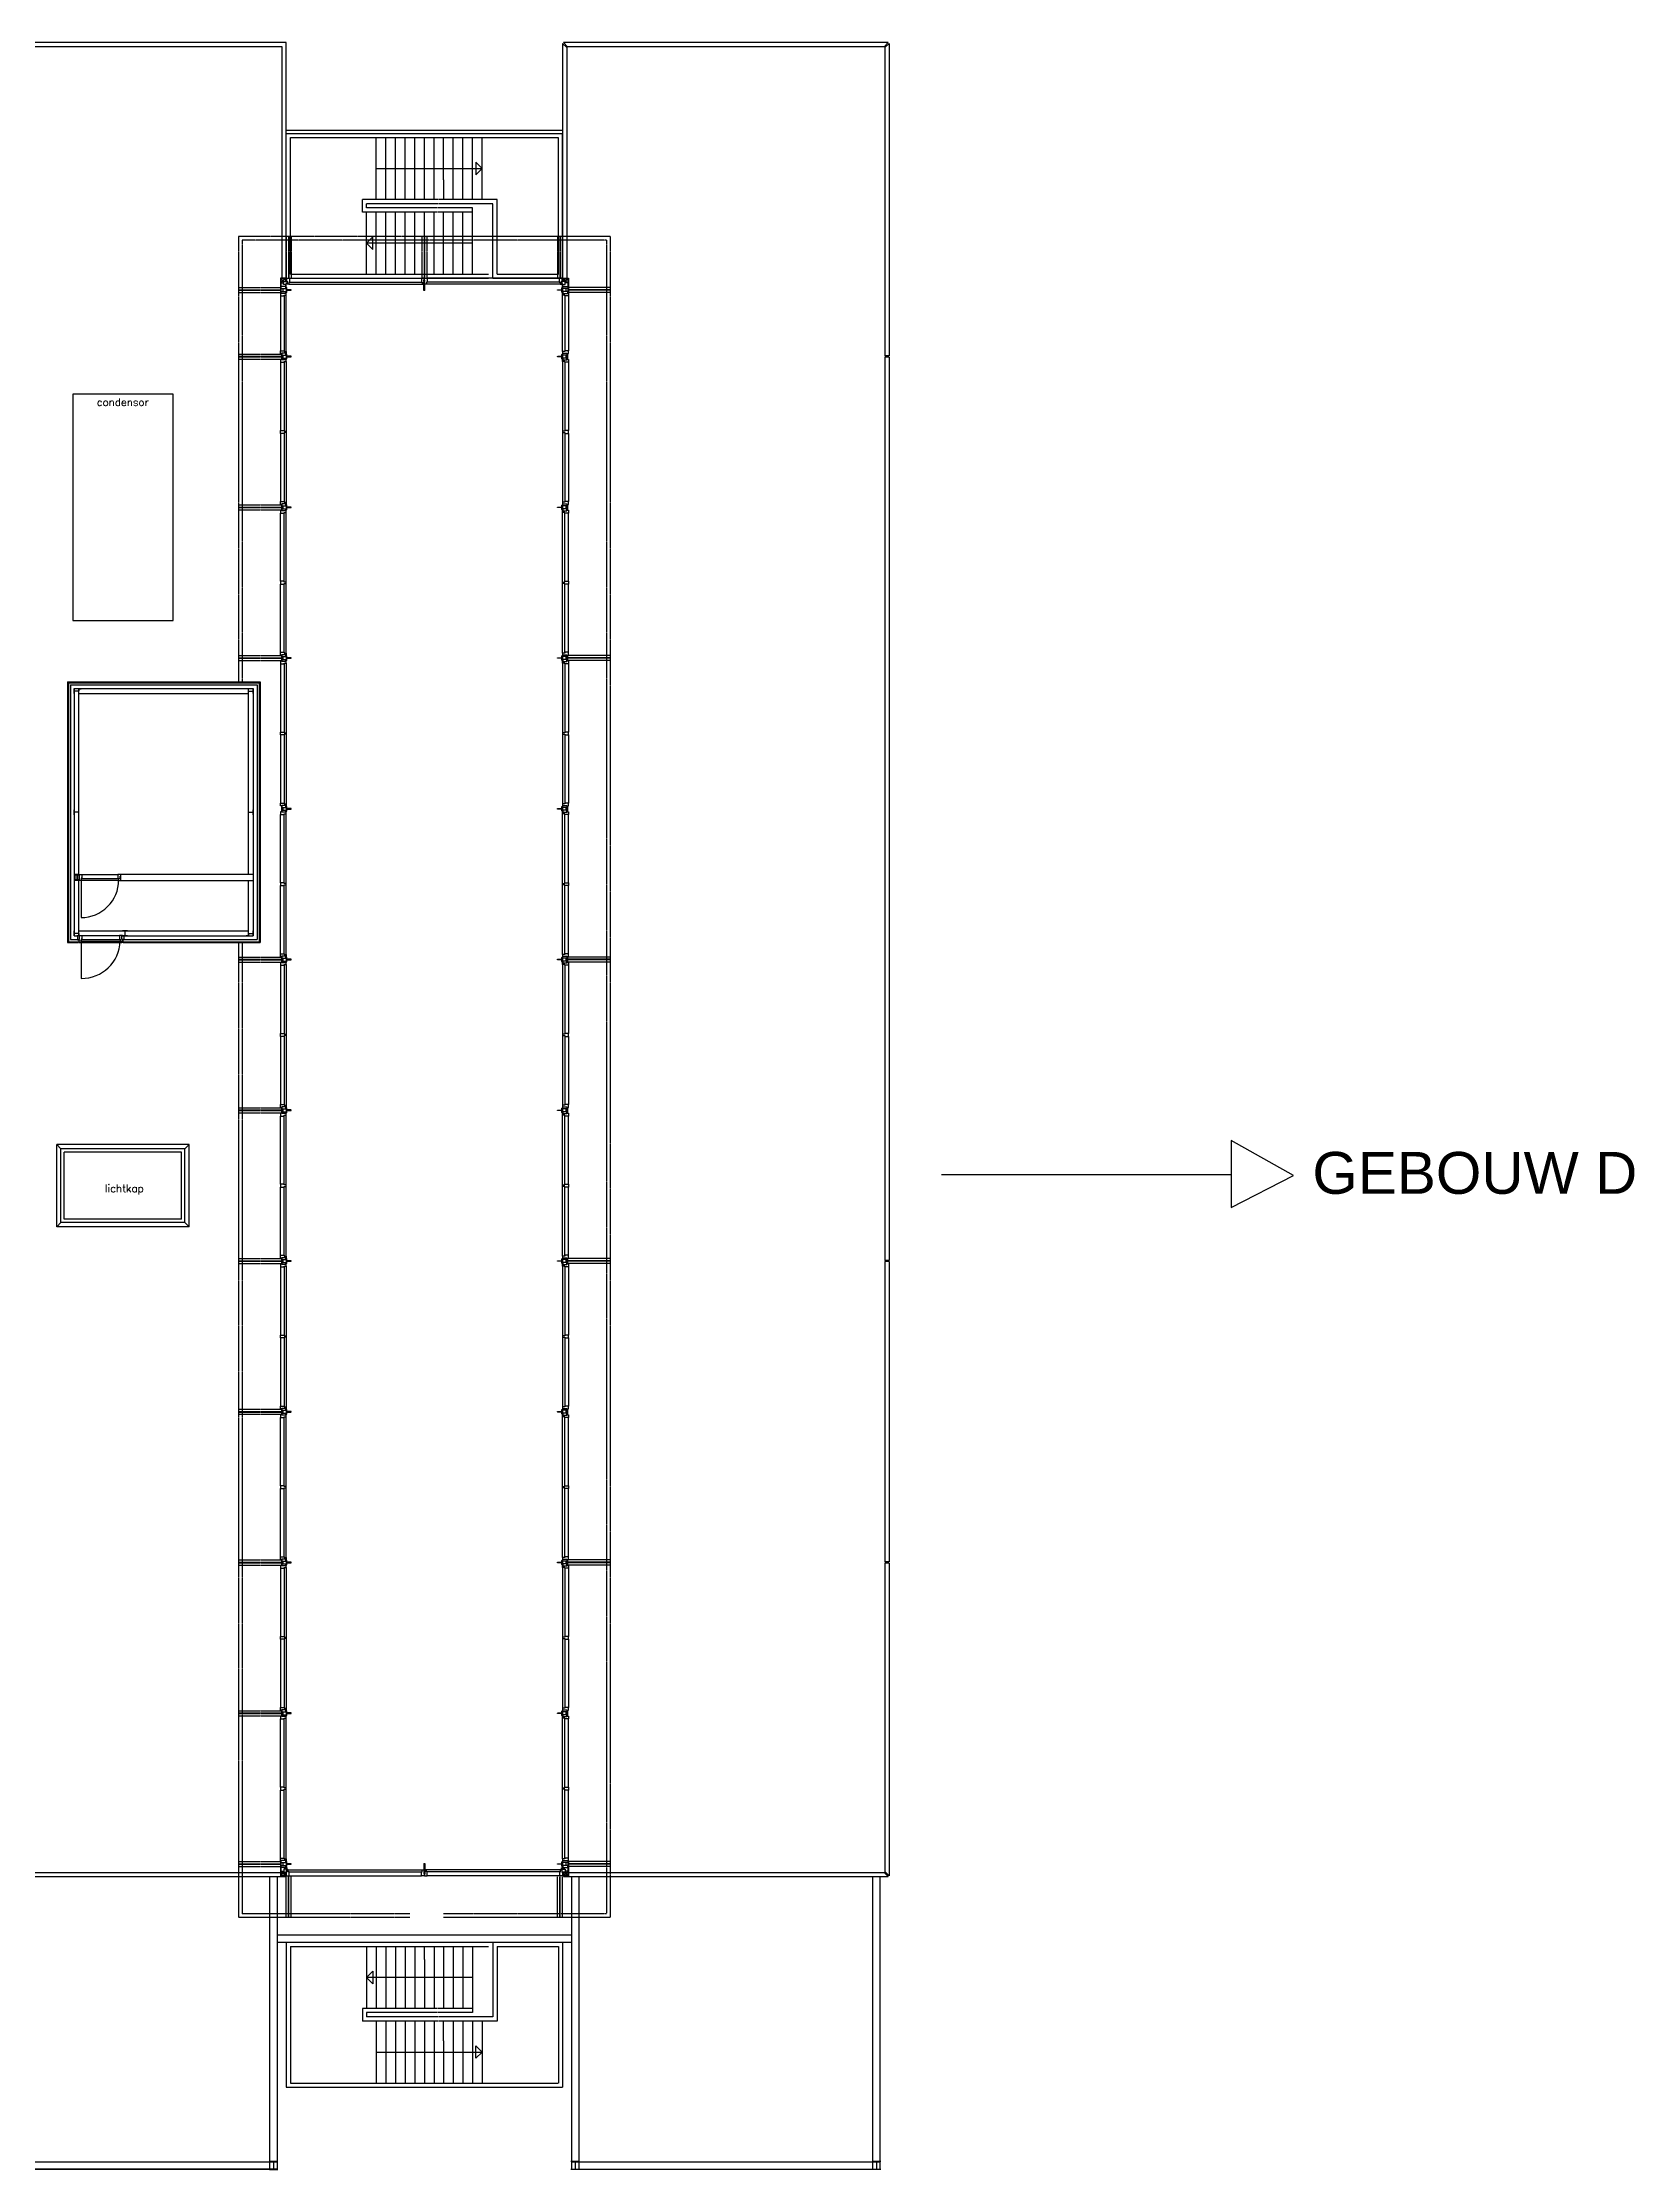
# Model space of a CAD drawing. Header units: millimetres. Extents: x 825 to 92803, y -30309 to 20691.
# Drawn here: x 54779 to 92803, y -30104 to 20691 of the extents above; entities that cross this region are included whole.
import ezdxf
from ezdxf.enums import TextEntityAlignment as Align

# ---------------------------------------------------------------- set-up
doc = ezdxf.new("R2010")
doc.units = ezdxf.units.MM
doc.linetypes.add('HIDDEN2', pattern=[4.7625, 3.175, -1.5875])
doc.layers.get('0').update_dxf_attribs({"linetype": 'CONTINUOUS'})
for name, color, linetype in [('AA$1A---_ARCEER', 1, 'CONTINUOUS'), ('AL21----_BUITENWAND', 3, 'CONTINUOUS'), ('AL24----_TRAPPEN', 1, 'CONTINUOUS'), ('AL28----_KONSTRUKTIES', 3, 'CONTINUOUS'), ('AL31----_BUITENKOZIJN', 1, 'CONTINUOUS'), ('AL4600-RUIMTENUMMER', 2, 'CONTINUOUS'), ('AT$1A---_TEKST', 2, 'CONTINUOUS')]:
    doc.layers.add(name, color=color, linetype=linetype)
doc.styles.add('Arial', font='arial.ttf')
doc.styles.add('B-01', font='ROMANS')

# ---------------------------------------------------------------- blocks, each defined once
blk = doc.blocks.new('14A')
at = {"linetype": 'HIDDEN2'}
for p, q in [((-60, 839), (-60, -195)), ((-60, 839), (60, 839)), ((-7, 839), (-7, -185)), ((6, 839), (6, -185)), ((60, 839), (60, -195))]:
    blk.add_line(p, q, dxfattribs=at)
for p, q in [((-60, -185), (-60, -195)), ((-60, -185), (60, -185)), ((-60, -195), (60, -195)), ((-35, -220), (35, -220)), ((60, -185), (60, -195))]:
    blk.add_line(p, q)
for points in [[(-80, -290), (-80, -195), (-70, -195), (-70, -161), (-137, -161), (-137, -249), (-120, -249), (-120, -300), (-70, -300), (-70, -290)], [(-35, -290), (-80, -290), (-80, -195), (-35, -195)], [(-60, -300), (-30, -300), (-30, -290), (-60, -290)], [(30, -300), (60, -300), (60, -290), (30, -290)], [(35, -290), (80, -290), (80, -195), (35, -195)], [(80, -290), (80, -195), (70, -195), (70, -161), (137, -161), (137, -249), (120, -249), (120, -300), (70, -300), (70, -290)]]:
    blk.add_lwpolyline(points, close=True)
blk.add_lwpolyline([(-17, -313), (-50, -313, -0.414214), (-60, -303), (-60, -300), (60, -300), (60, -303, -0.414214), (50, -313), (16, -313, 0.414214), (6, -323), (6, -414, -0.414214), (0, -420), (-1, -420, -0.414214), (-7, -414), (-7, -323, 0.414214)], format="xyb", close=True)
blk = doc.blocks.new('AH28HA20')
at = {"color": 0, "linetype": 'ByBlock'}
for points in [[(-100, 95), (100, 95)], [(0, -95), (0, 95)], [(-100, -95), (100, -95)]]:
    blk.add_lwpolyline(points, dxfattribs=at)
blk = doc.blocks.new('2-STIJL')
for p, q in [((-69, 279), (-69, 191)), ((-2, 279), (-69, 279)), ((-69, 191), (-52, 191)), ((-52, 191), (-52, 140)), ((-52, 140), (-10, 140)), ((-12, 207), (-12, 233)), ((-12, 233), (12, 233)), ((-12, 207), (12, 207)), ((-10, -10), (-10, 195)), ((10, 195), (-10, 195)), ((10, 190), (-10, 190)), ((-2, 233), (-2, 279)), ((-2, 195), (-2, 207)), ((2, 233), (2, 279)), ((2, 279), (69, 279)), ((2, 195), (2, 207)), ((10, -10), (10, 195)), ((52, 140), (10, 140)), ((12, 207), (12, 233)), ((52, 191), (52, 140)), ((69, 191), (52, 191)), ((69, 279), (69, 191)), ((10, -10), (-10, -10))]:
    blk.add_line(p, q)
blk = doc.blocks.new('AH28HA12')
at = {"color": 0, "linetype": 'ByBlock'}
for points in [[(-60, 57), (60, 57)], [(0, -57), (0, 57)], [(-60, -57), (60, -57)]]:
    blk.add_lwpolyline(points, dxfattribs=at)
blk = doc.blocks.new('AH28HGHC')
at = {"color": 0, "linetype": 'ByBlock'}
blk.add_lwpolyline([(36, -14), (-14, -14), (-14, 36)], dxfattribs=at)

msp = doc.modelspace()

# ---------------------------------------------------------------- linework, layer by layer
at = {"layer": 'AA$1A---_ARCEER'}
for points in [[(60600, 14841), (60600, 14811), (60590, 14811), (60590, 14841)], [(60600, 14751), (60600, 14721), (60590, 14721), (60590, 14751)], [(60610, 14986), (60610, 14990), (60620, 14990), (60620, 14986)], [(60625, 14932), (60620, 14932), (60620, 14942), (60625, 14942)], [(67175, 14932), (67180, 14932), (67180, 14942), (67175, 14942)], [(67190, 14986), (67190, 14990), (67180, 14990), (67180, 14986)], [(67200, 14841), (67200, 14811), (67210, 14811), (67210, 14841)], [(67200, 14751), (67200, 14721), (67210, 14721), (67210, 14751)], [(67200, 13251), (67200, 13221), (67210, 13221), (67210, 13251)], [(67200, 13161), (67200, 13131), (67210, 13131), (67210, 13161)], [(67200, 9651), (67200, 9621), (67210, 9621), (67210, 9651)], [(67200, 9561), (67200, 9531), (67210, 9531), (67210, 9561)], [(60600, 2451), (60600, 2421), (60590, 2421), (60590, 2451)], [(60600, 2361), (60600, 2331), (60590, 2331), (60590, 2361)], [(67200, 2451), (67200, 2421), (67210, 2421), (67210, 2451)], [(67200, 2361), (67200, 2331), (67210, 2331), (67210, 2361)], [(67200, -4749), (67200, -4779), (67210, -4779), (67210, -4749)], [(67200, -4839), (67200, -4869), (67210, -4869), (67210, -4839)], [(67200, -11949), (67200, -11979), (67210, -11979), (67210, -11949)], [(67200, -12039), (67200, -12069), (67210, -12069), (67210, -12039)], [(67200, -19149), (67200, -19179), (67210, -19179), (67210, -19149)], [(67200, -19239), (67200, -19269), (67210, -19269), (67210, -19239)], [(60600, -22749), (60600, -22779), (60590, -22779), (60590, -22749)], [(60600, -22839), (60600, -22869), (60590, -22869), (60590, -22839)], [(67200, -22749), (67200, -22779), (67210, -22779), (67210, -22749)], [(67200, -22839), (67200, -22869), (67210, -22869), (67210, -22839)], [(60610, -23004), (60610, -23008), (60600, -23008), (60600, -23004)], [(60607, -22949), (60620, -22949), (60620, -22945), (60607, -22945)], [(67193, -22949), (67180, -22949), (67180, -22945), (67193, -22945)], [(67190, -23004), (67190, -23008), (67200, -23008), (67200, -23004)]]:
    msp.add_lwpolyline(points, close=True, dxfattribs=at)
at = {"layer": 'AL21----_BUITENWAND', "linetype": 'Continuous'}
for p, q in [((60600, 20691), (52800, 20691)), ((60500, 20591), (52900, 20591)), ((60500, 15060), (60500, 20591)), ((60600, 15060), (60600, 20691)), ((67200, 20670), (67200, 15060)), ((74979, 20691), (67221, 20691)), ((67300, 20570), (67300, 15060)), ((74879, 20591), (67321, 20591)), ((74900, 20570), (74900, 13206)), ((75000, 20670), (75000, 13206)), ((74900, 13176), (74900, -8394)), ((75000, 13176), (75000, -8394)), ((74900, -8424), (74900, -15594)), ((75000, -8424), (75000, -15594)), ((74900, -15624), (74900, -22988)), ((75000, -15624), (75000, -23088))]:
    msp.add_line(p, q, dxfattribs=at)
at = {"layer": 'AL21----_BUITENWAND'}
for p, q in [((67300, 20570), (67200, 20670)), ((67321, 20591), (67221, 20691)), ((74979, 20691), (74879, 20591)), ((75000, 20670), (74900, 20570)), ((75000, 13206), (74900, 13206)), ((75000, 13176), (74900, 13176)), ((55376, 5421), (59974, 5421)), ((55376, 5421), (55376, -804)), ((55396, 5401), (59954, 5401)), ((55396, 5401), (55396, -784)), ((55446, 5351), (59904, 5351)), ((55446, 5351), (55446, -734)), ((55536, 5261), (59814, 5261)), ((55536, 5261), (55536, -644)), ((55650, 5141), (59700, 5141)), ((55650, 826), (55650, 5141)), ((59700, 826), (59700, 5141)), ((59814, 5261), (59814, -644)), ((59904, 5351), (59904, -734)), ((59954, 5401), (59954, -784)), ((59974, 5421), (59974, -804)), ((55650, -524), (55650, 676)), ((56647, 676), (56647, 826)), ((56647, 826), (59814, 826)), ((56647, 676), (59814, 676)), ((59700, -524), (59700, 676)), ((55376, -804), (55633, -804)), ((55396, -784), (55633, -784)), ((55446, -734), (55618, -734)), ((55536, -644), (55618, -644)), ((55633, -784), (55633, -804)), ((55650, -524), (59700, -524)), ((56707, -784), (59954, -784)), ((56707, -784), (56707, -804)), ((56707, -804), (59974, -804)), ((56722, -644), (59814, -644)), ((56722, -734), (59904, -734)), ((75000, -8394), (74900, -8394)), ((75000, -8424), (74900, -8424)), ((75000, -15594), (74900, -15594)), ((75000, -15624), (74900, -15624)), ((52800, -23109), (60590, -23109)), ((52900, -23009), (60590, -23009)), ((60580, -23109), (60580, -23009)), ((60590, -23109), (60590, -23009)), ((67210, -23009), (74879, -23009)), ((67210, -23009), (67220, -23109)), ((67220, -23109), (74979, -23109)), ((74979, -23109), (74879, -23009)), ((75000, -23088), (74900, -22988))]:
    msp.add_line(p, q, dxfattribs=at)
for points in [[(60613, 14798), (60613, 14831, 0.414214), (60603, 14841), (60600, 14841), (60600, 14721), (60603, 14721, 0.414214), (60613, 14731), (60613, 14765, -0.414214), (60623, 14775), (60714, 14775, 0.414214), (60720, 14781), (60720, 14782, 0.414214), (60714, 14788), (60623, 14788, -0.414214)], [(67187, 14798), (67187, 14831, -0.414214), (67197, 14841), (67200, 14841), (67200, 14721), (67197, 14721, -0.414214), (67187, 14731), (67187, 14765, 0.414214), (67177, 14775), (67086, 14775, -0.414214), (67080, 14781), (67080, 14782, -0.414214), (67086, 14788), (67177, 14788, 0.414214)], [(67187, 13207), (67187, 13241, -0.414214), (67197, 13251), (67200, 13251), (67200, 13131), (67197, 13131, -0.414214), (67187, 13141), (67187, 13174, 0.414214), (67177, 13184), (67086, 13184, -0.414214), (67080, 13190), (67080, 13191, -0.414214), (67086, 13197), (67177, 13197, 0.414214)], [(67187, 9607), (67187, 9641, -0.414214), (67197, 9651), (67200, 9651), (67200, 9531), (67197, 9531, -0.414214), (67187, 9541), (67187, 9574, 0.414214), (67177, 9584), (67086, 9584, -0.414214), (67080, 9590), (67080, 9591, -0.414214), (67086, 9597), (67177, 9597, 0.414214)], [(60613, 2407), (60613, 2441, 0.414214), (60603, 2451), (60600, 2451), (60600, 2331), (60603, 2331, 0.414214), (60613, 2341), (60613, 2374, -0.414214), (60623, 2384), (60714, 2384, 0.414214), (60720, 2390), (60720, 2391, 0.414214), (60714, 2397), (60623, 2397, -0.414214)], [(67187, 2407), (67187, 2441, -0.414214), (67197, 2451), (67200, 2451), (67200, 2331), (67197, 2331, -0.414214), (67187, 2341), (67187, 2374, 0.414214), (67177, 2384), (67086, 2384, -0.414214), (67080, 2390), (67080, 2391, -0.414214), (67086, 2397), (67177, 2397, 0.414214)], [(67187, -4793), (67187, -4759, -0.414214), (67197, -4749), (67200, -4749), (67200, -4869), (67197, -4869, -0.414214), (67187, -4859), (67187, -4826, 0.414214), (67177, -4816), (67086, -4816, -0.414214), (67080, -4810), (67080, -4809, -0.414214), (67086, -4803), (67177, -4803, 0.414214)], [(67187, -11993), (67187, -11959, -0.414214), (67197, -11949), (67200, -11949), (67200, -12069), (67197, -12069, -0.414214), (67187, -12059), (67187, -12026, 0.414214), (67177, -12016), (67086, -12016, -0.414214), (67080, -12010), (67080, -12009, -0.414214), (67086, -12003), (67177, -12003, 0.414214)], [(67187, -19193), (67187, -19159, -0.414214), (67197, -19149), (67200, -19149), (67200, -19269), (67197, -19269, -0.414214), (67187, -19259), (67187, -19226, 0.414214), (67177, -19216), (67086, -19216, -0.414214), (67080, -19210), (67080, -19209, -0.414214), (67086, -19203), (67177, -19203, 0.414214)], [(60613, -22793), (60613, -22759, 0.414214), (60603, -22749), (60600, -22749), (60600, -22869), (60603, -22869, 0.414214), (60613, -22859), (60613, -22826, -0.414214), (60623, -22816), (60714, -22816, 0.414214), (60720, -22810), (60720, -22809, 0.414214), (60714, -22803), (60623, -22803, -0.414214)], [(67187, -22793), (67187, -22759, -0.414214), (67197, -22749), (67200, -22749), (67200, -22869), (67197, -22869, -0.414214), (67187, -22859), (67187, -22826, 0.414214), (67177, -22816), (67086, -22816, -0.414214), (67080, -22810), (67080, -22809, -0.414214), (67086, -22803), (67177, -22803, 0.414214)]]:
    msp.add_lwpolyline(points, format="xyb", close=True, dxfattribs=at)
for points in [[(55618, -739), (55643, -739), (55643, -804), (55663, -804)], [(56722, -739), (56697, -739), (56697, -804), (56677, -804)]]:
    msp.add_lwpolyline(points, dxfattribs=at)
at = {"layer": 'AL24----_TRAPPEN'}
for p, q in [((60600, 18601), (67197, 18601)), ((60600, 15060), (60600, 18521)), ((60600, 18521), (67197, 18521)), ((60700, 15160), (60700, 18421)), ((60700, 18421), (67097, 18421)), ((62750, 16941), (62750, 18421)), ((62980, 16941), (62980, 18421)), ((63210, 16941), (63210, 18421)), ((63440, 16941), (63440, 18421)), ((63670, 16941), (63670, 18421)), ((63900, 16941), (63900, 18421)), ((64130, 16941), (64130, 18421)), ((64360, 17415), (64360, 18421)), ((64590, 18048), (64590, 18421)), ((64820, 16941), (64820, 18421)), ((65050, 16941), (65050, 18421)), ((65280, 16941), (65280, 18421)), ((67100, 15160), (67100, 18421)), ((67200, 15060), (67200, 18521)), ((64590, 16941), (64590, 18048)), ((65280, 17681), (65130, 17831)), ((65130, 17831), (65130, 17531)), ((62750, 17681), (65280, 17681)), ((64360, 17415), (64360, 16941)), ((65280, 17681), (65130, 17531)), ((64236, 16941), (62420, 16941)), ((62420, 16641), (62420, 16941)), ((64236, 16841), (62520, 16841)), ((62520, 16741), (62520, 16841)), ((65635, 16941), (64250, 16941)), ((65535, 16841), (64250, 16841)), ((65535, 15060), (65535, 16841)), ((65635, 15160), (65635, 16941)), ((64196, 16641), (62420, 16641)), ((64196, 16741), (62520, 16741)), ((62520, 15160), (62520, 16641)), ((62750, 16741), (62750, 16741)), ((62750, 15160), (62750, 16641)), ((62980, 16741), (62980, 16741)), ((62980, 15160), (62980, 16641)), ((63210, 16741), (63210, 16741)), ((63210, 15160), (63210, 16641)), ((63440, 16741), (63440, 16741)), ((63440, 15160), (63440, 16641)), ((63670, 16741), (63670, 16741)), ((63670, 15160), (63670, 16641)), ((63900, 16741), (63900, 16741)), ((63900, 15160), (63900, 16641)), ((64130, 16494), (64130, 16641)), ((64130, 15160), (64130, 16494)), ((65050, 16741), (64210, 16741)), ((65050, 16641), (64210, 16641)), ((64360, 16741), (64360, 16741)), ((64360, 15160), (64360, 16641)), ((64590, 16741), (64590, 16741)), ((64590, 15160), (64590, 16641)), ((64820, 16741), (64820, 16741)), ((64820, 15160), (64820, 16641)), ((65050, 15160), (65050, 16741)), ((62520, 15901), (62670, 16051)), ((62520, 15901), (62670, 15751)), ((65050, 15901), (62520, 15901)), ((62670, 15751), (62670, 16051)), ((60600, 15060), (65435, 15060)), ((60700, 15160), (65435, 15160)), ((65535, 15060), (67200, 15060)), ((65635, 15160), (67100, 15160)), ((60600, -24679), (60600, -28140)), ((60600, -24679), (65435, -24679)), ((60700, -24779), (60700, -28040)), ((60700, -24779), (65435, -24779)), ((62520, -24779), (62520, -26259)), ((62750, -24779), (62750, -26259)), ((62980, -24779), (62980, -26259)), ((63210, -24779), (63210, -26259)), ((63440, -24779), (63440, -26259)), ((63670, -24779), (63670, -26259)), ((63900, -25091), (63900, -24779)), ((64130, -24779), (64130, -26112)), ((64360, -24779), (64360, -26259)), ((64590, -24779), (64590, -26259)), ((64820, -24779), (64820, -26259)), ((65050, -24779), (65050, -26359)), ((65535, -24679), (67200, -24679)), ((65535, -24679), (65535, -26459)), ((65635, -24779), (65635, -26559)), ((65635, -24779), (67100, -24779)), ((67100, -24779), (67100, -28040)), ((67200, -24679), (67200, -28140)), ((62520, -25519), (62670, -25369)), ((62670, -25369), (62670, -25669)), ((63900, -25091), (63900, -26259)), ((65050, -25519), (62520, -25519)), ((62520, -25519), (62670, -25669)), ((64196, -26259), (62420, -26259)), ((62420, -26259), (62420, -26559)), ((64196, -26359), (62520, -26359)), ((62520, -26359), (62520, -26459)), ((62750, -26359), (62750, -26359)), ((62980, -26359), (62980, -26359)), ((63210, -26359), (63210, -26359)), ((63440, -26359), (63440, -26359)), ((63670, -26359), (63670, -26359)), ((63900, -26359), (63900, -26359)), ((64130, -26112), (64130, -26259)), ((65050, -26259), (64210, -26259)), ((65050, -26359), (64210, -26359)), ((64360, -26359), (64360, -26359)), ((64590, -26359), (64590, -26359)), ((64820, -26359), (64820, -26359)), ((64236, -26559), (62420, -26559)), ((64236, -26459), (62520, -26459)), ((62750, -26559), (62750, -28040)), ((62980, -26559), (62980, -28040)), ((63210, -26559), (63210, -28040)), ((63440, -26559), (63440, -28040)), ((63670, -26559), (63670, -28040)), ((63900, -26559), (63900, -28040)), ((64130, -26559), (64130, -28040)), ((65535, -26459), (64250, -26459)), ((65635, -26559), (64250, -26559)), ((64360, -27033), (64360, -26559)), ((64590, -26559), (64590, -27666)), ((64820, -26559), (64820, -28040)), ((65050, -26559), (65050, -28040)), ((65280, -26559), (65280, -28040)), ((62750, -27299), (65280, -27299)), ((64360, -27033), (64360, -28040)), ((65130, -27449), (65130, -27149)), ((65280, -27299), (65130, -27149)), ((65280, -27299), (65130, -27449)), ((64590, -27666), (64590, -28040)), ((60600, -28140), (67197, -28140)), ((60700, -28040), (67097, -28040))]:
    msp.add_line(p, q, dxfattribs=at)
at = {"layer": 'AL28----_KONSTRUKTIES', "linetype": 'HIDDEN2'}
for p, q in [((60600, 16060), (60600, 15060)), ((60653, 16060), (60653, 15060)), ((60666, 16060), (60666, 15060)), ((60720, 16060), (60720, 15060)), ((63840, 16060), (63840, 15060)), ((63893, 16060), (63893, 15060)), ((63906, 16060), (63906, 15060)), ((63960, 16060), (63960, 15060)), ((67080, 16060), (67080, 15060)), ((67133, 16060), (67133, 15060)), ((67146, 16060), (67146, 15060)), ((67200, 16060), (67200, 15060)), ((59461, 14841), (60461, 14841)), ((59461, 14841), (59461, 14721)), ((59461, 14788), (60461, 14788)), ((59461, 14775), (60461, 14775)), ((68339, 14841), (67339, 14841)), ((68339, 14788), (67339, 14788)), ((68339, 14775), (67339, 14775)), ((68339, 14841), (68339, 14721)), ((59461, 14721), (60461, 14721)), ((68339, 14721), (67339, 14721)), ((59461, -22749), (60461, -22749)), ((59461, -22749), (59461, -22869)), ((59461, -22803), (60461, -22803)), ((59461, -22816), (60461, -22816)), ((68339, -22749), (67339, -22749)), ((68339, -22803), (67339, -22803)), ((68339, -22816), (67339, -22816)), ((68339, -22749), (68339, -22869)), ((59461, -22869), (60461, -22869)), ((60600, -24088), (60600, -23088)), ((60653, -24088), (60653, -23088)), ((60666, -24088), (60666, -23088)), ((60720, -24088), (60720, -23088)), ((67080, -24088), (67080, -23088)), ((67133, -24088), (67133, -23088)), ((67146, -24088), (67146, -23088)), ((67200, -24088), (67200, -23088)), ((68339, -22869), (67339, -22869))]:
    msp.add_line(p, q, dxfattribs=at)
at = {"layer": 'AL28----_KONSTRUKTIES'}
for p, q in [((55120, -7589), (55120, -5629)), ((58280, -5629), (55120, -5629)), ((55220, -5729), (55120, -5629)), ((55220, -7489), (55220, -5729)), ((58180, -5729), (55220, -5729)), ((55300, -7409), (55300, -5809)), ((58100, -5809), (55300, -5809)), ((58100, -7409), (58100, -5809)), ((58180, -5729), (58280, -5629)), ((58180, -7489), (58180, -5729)), ((58280, -7589), (58280, -5629)), ((55120, -7589), (55220, -7489)), ((58280, -7589), (55120, -7589)), ((58180, -7489), (55220, -7489)), ((58100, -7409), (55300, -7409)), ((58280, -7589), (58180, -7489)), ((60210, -30099), (60210, -23109)), ((60390, -30099), (60390, -23109)), ((67410, -23109), (67410, -30099)), ((67590, -23109), (67590, -30099)), ((74610, -30099), (74610, -23109)), ((74790, -30099), (74790, -23109)), ((60390, -24499), (67410, -24499)), ((60390, -24679), (65535, -24679)), ((65535, -24679), (67410, -24679)), ((53010, -29919), (60390, -29919)), ((67410, -29919), (74790, -29919)), ((60390, -30099), (53010, -30099)), ((53010, -30099), (60390, -30099)), ((67410, -30099), (74790, -30099))]:
    msp.add_line(p, q, dxfattribs=at)
msp.add_lwpolyline([(57900, 12291), (55500, 12291), (55500, 6891), (57900, 6891)], close=True, dxfattribs=at)
at = {"layer": 'AL31----_BUITENKOZIJN', "linetype": 'HIDDEN2'}
for p, q in [((59461, 16060), (59461, 5421)), ((68339, 16060), (59461, 16060)), ((59551, 15970), (59551, 5421)), ((68249, 15970), (59551, 15970)), ((68249, 15970), (68249, -23998)), ((68339, 16060), (68339, -24088)), ((59461, -804), (59461, -24088)), ((59551, -804), (59551, -23998)), ((63549, -24088), (59461, -24088)), ((63549, -23998), (59551, -23998)), ((68249, -23998), (64353, -23998)), ((68339, -24088), (64353, -24088))]:
    msp.add_line(p, q, dxfattribs=at)
at = {"layer": 'AL31----_BUITENKOZIJN'}
for p, q in [((60461, 15060), (60461, 14721)), ((60600, 15060), (60461, 15060)), ((60610, 15050), (60461, 15050)), ((60582, 15050), (60471, 14949)), ((60471, 15050), (60471, 14711)), ((60535, 14986), (60471, 15050)), ((60471, 14949), (60535, 14949)), ((60600, 15060), (60500, 15060)), ((60520, 14816), (60520, 14746)), ((60535, 14911), (60535, 14986)), ((60535, 14986), (60620, 14986)), ((60590, 14911), (60535, 14911)), ((60582, 15016), (60582, 14986)), ((60590, 14911), (60590, 14931)), ((60620, 14931), (60590, 14931)), ((60590, 14861), (60590, 14911)), ((60600, 15060), (60600, 15050)), ((60600, 14841), (60600, 14931)), ((60620, 14986), (60620, 14931)), ((60660, 14921), (63848, 14921)), ((60677, 15060), (63831, 15060)), ((60677, 14972), (63831, 14972)), ((67140, 14921), (63952, 14921)), ((67123, 15060), (63969, 15060)), ((67123, 14972), (63969, 14972)), ((67180, 14986), (67180, 14931)), ((67265, 14986), (67180, 14986)), ((67180, 14931), (67210, 14931)), ((67190, 15050), (67339, 15050)), ((67200, 15060), (67339, 15060)), ((67200, 15060), (67300, 15060)), ((67200, 15060), (67200, 15050)), ((67200, 14841), (67200, 14931)), ((67210, 14911), (67210, 14931)), ((67210, 14911), (67265, 14911)), ((67210, 14861), (67210, 14911)), ((67218, 15050), (67329, 14949)), ((67218, 15016), (67218, 14986)), ((67265, 14986), (67329, 15050)), ((67265, 14911), (67265, 14986)), ((67329, 14949), (67265, 14949)), ((67280, 14816), (67280, 14746)), ((67329, 15050), (67329, 14711)), ((67339, 15060), (67339, 14721)), ((60461, 14721), (60471, 14721)), ((60461, 14644), (60461, 13328)), ((60549, 14644), (60549, 13328)), ((60600, 13311), (60600, 14661)), ((67200, 13311), (67200, 14661)), ((67251, 14644), (67251, 13328)), ((67339, 14721), (67329, 14721)), ((67339, 14644), (67339, 13328)), ((67280, 13226), (67280, 13156)), ((67315, 13251), (67305, 13251)), ((67305, 13251), (67305, 13131)), ((67315, 13251), (67315, 13131)), ((60461, 13054), (60461, 11424)), ((60549, 13054), (60549, 11424)), ((60600, 13071), (60600, 11407)), ((67200, 13071), (67200, 11407)), ((67251, 13054), (67251, 11424)), ((67315, 13131), (67305, 13131)), ((67339, 13054), (67339, 11424)), ((60461, 11357), (60461, 9728)), ((60549, 11357), (60549, 9728)), ((60600, 11374), (60600, 9711)), ((67200, 11374), (67200, 9711)), ((67251, 11357), (67251, 9728)), ((67339, 11357), (67339, 9728)), ((60461, 7824), (60461, 9454)), ((60549, 7824), (60549, 9454)), ((60600, 7807), (60600, 9471)), ((67200, 7807), (67200, 9471)), ((67251, 7824), (67251, 9454)), ((67280, 9626), (67280, 9556)), ((67315, 9651), (67305, 9651)), ((67305, 9651), (67305, 9531)), ((67315, 9531), (67305, 9531)), ((67315, 9651), (67315, 9531)), ((67339, 7824), (67339, 9454)), ((60461, 6128), (60461, 7757)), ((60549, 6128), (60549, 7757)), ((60600, 6111), (60600, 7774)), ((67200, 6111), (67200, 7774)), ((67251, 6128), (67251, 7757)), ((67339, 6128), (67339, 7757)), ((60461, 5854), (60461, 4224)), ((60549, 5854), (60549, 4224)), ((60600, 5871), (60600, 4207)), ((67200, 5871), (67200, 4207)), ((67251, 5854), (67251, 4224)), ((67339, 5854), (67339, 4224)), ((60461, 4157), (60461, 2528)), ((60549, 4157), (60549, 2528)), ((60600, 4174), (60600, 2511)), ((67200, 4174), (67200, 2511)), ((67251, 4157), (67251, 2528)), ((67339, 4157), (67339, 2528)), ((60461, 624), (60461, 2254)), ((60485, 2451), (60495, 2451)), ((60485, 2451), (60485, 2331)), ((60485, 2331), (60495, 2331)), ((60495, 2451), (60495, 2331)), ((60520, 2426), (60520, 2356)), ((60549, 624), (60549, 2254)), ((60600, 607), (60600, 2271)), ((67200, 607), (67200, 2271)), ((67251, 624), (67251, 2254)), ((67280, 2426), (67280, 2356)), ((67315, 2451), (67305, 2451)), ((67305, 2451), (67305, 2331)), ((67315, 2331), (67305, 2331)), ((67315, 2451), (67315, 2331)), ((67339, 624), (67339, 2254)), ((55643, 820), (55536, 820)), ((55653, 810), (55536, 810)), ((55653, 691), (55536, 691)), ((55643, 681), (55536, 681)), ((55643, 820), (55643, 810)), ((55643, 691), (55643, 681)), ((55703, 727), (56597, 727)), ((55703, 687), (56597, 687)), ((55720, 820), (56580, 820)), ((60461, -1072), (60461, 557)), ((60549, -1072), (60549, 557)), ((60600, -1089), (60600, 574)), ((67200, -1089), (67200, 574)), ((67251, -1072), (67251, 557)), ((67339, -1072), (67339, 557)), ((55663, -804), (56677, -804)), ((55703, -727), (56637, -727)), ((55703, -767), (56637, -767)), ((55720, -634), (56620, -634)), ((60461, -1346), (60461, -2976)), ((60549, -1346), (60549, -2976)), ((60600, -1329), (60600, -2993)), ((67200, -1329), (67200, -2993)), ((67251, -1346), (67251, -2976)), ((67339, -1346), (67339, -2976)), ((60461, -3043), (60461, -4672)), ((60549, -3043), (60549, -4672)), ((60600, -3026), (60600, -4689)), ((67200, -3026), (67200, -4689)), ((67251, -3043), (67251, -4672)), ((67339, -3043), (67339, -4672)), ((60461, -6576), (60461, -4946)), ((60549, -6576), (60549, -4946)), ((60600, -6593), (60600, -4929)), ((67200, -6593), (67200, -4929)), ((67251, -6576), (67251, -4946)), ((67280, -4774), (67280, -4844)), ((67315, -4749), (67305, -4749)), ((67305, -4749), (67305, -4869)), ((67315, -4869), (67305, -4869)), ((67315, -4749), (67315, -4869)), ((67339, -6576), (67339, -4946)), ((60461, -8272), (60461, -6643)), ((60549, -8272), (60549, -6643)), ((60600, -8289), (60600, -6626)), ((67200, -8289), (67200, -6626)), ((67251, -8272), (67251, -6643)), ((67339, -8272), (67339, -6643)), ((60461, -8546), (60461, -10176)), ((60549, -8546), (60549, -10176)), ((60600, -8529), (60600, -10193)), ((67200, -8529), (67200, -10193)), ((67251, -8546), (67251, -10176)), ((67339, -8546), (67339, -10176)), ((60461, -10243), (60461, -11872)), ((60549, -10243), (60549, -11872)), ((60600, -10226), (60600, -11889)), ((67200, -10226), (67200, -11889)), ((67251, -10243), (67251, -11872)), ((67339, -10243), (67339, -11872)), ((60461, -13776), (60461, -12146)), ((60549, -13776), (60549, -12146)), ((60600, -13793), (60600, -12129)), ((67200, -13793), (67200, -12129)), ((67251, -13776), (67251, -12146)), ((67280, -11974), (67280, -12044)), ((67315, -11949), (67305, -11949)), ((67305, -11949), (67305, -12069)), ((67315, -12069), (67305, -12069)), ((67315, -11949), (67315, -12069)), ((67339, -13776), (67339, -12146)), ((60461, -15472), (60461, -13843)), ((60549, -15472), (60549, -13843)), ((60600, -15489), (60600, -13826)), ((67200, -15489), (67200, -13826)), ((67251, -15472), (67251, -13843)), ((67339, -15472), (67339, -13843)), ((60461, -15746), (60461, -17376)), ((60549, -15746), (60549, -17376)), ((60600, -15729), (60600, -17393)), ((67200, -15729), (67200, -17393)), ((67251, -15746), (67251, -17376)), ((67339, -15746), (67339, -17376)), ((60461, -17443), (60461, -19072)), ((60549, -17443), (60549, -19072)), ((60600, -17426), (60600, -19089)), ((67200, -17426), (67200, -19089)), ((67251, -17443), (67251, -19072)), ((67339, -17443), (67339, -19072)), ((67280, -19174), (67280, -19244)), ((67315, -19149), (67305, -19149)), ((67305, -19149), (67305, -19269)), ((67315, -19269), (67305, -19269)), ((67315, -19149), (67315, -19269)), ((60461, -20976), (60461, -19346)), ((60549, -20976), (60549, -19346)), ((60600, -20993), (60600, -19329)), ((67200, -20993), (67200, -19329)), ((67251, -20976), (67251, -19346)), ((67339, -20976), (67339, -19346)), ((60461, -22672), (60461, -21043)), ((60549, -22672), (60549, -21043)), ((60600, -22689), (60600, -21026)), ((67200, -22689), (67200, -21026)), ((67251, -22672), (67251, -21043)), ((67339, -22672), (67339, -21043)), ((60461, -22749), (60471, -22749)), ((60461, -22749), (60461, -23088)), ((60471, -22739), (60471, -23078)), ((60520, -22774), (60520, -22844)), ((67280, -22774), (67280, -22844)), ((67329, -22739), (67329, -23078)), ((67339, -22749), (67329, -22749)), ((67339, -22749), (67339, -23088)), ((60461, -23078), (60600, -23078)), ((60461, -23088), (60582, -23088)), ((60471, -22977), (60541, -22977)), ((60471, -22977), (60572, -23078)), ((60471, -23078), (60541, -23004)), ((60541, -22934), (60541, -23004)), ((60600, -22934), (60541, -22934)), ((60541, -23004), (60610, -23004)), ((60572, -23044), (60572, -23004)), ((60583, -23078), (60582, -23088)), ((60590, -22889), (60590, -22934)), ((60600, -22899), (60600, -22869)), ((60600, -22899), (60600, -22949)), ((60610, -22949), (60600, -22949)), ((60610, -23004), (60610, -22949)), ((60650, -22949), (63848, -22949)), ((60667, -23000), (63831, -23000)), ((60667, -23088), (63831, -23088)), ((67150, -22949), (63952, -22949)), ((67133, -23000), (63969, -23000)), ((67133, -23088), (63969, -23088)), ((67190, -22949), (67200, -22949)), ((67190, -23004), (67190, -22949)), ((67259, -23004), (67190, -23004)), ((67200, -22899), (67200, -22869)), ((67200, -22899), (67200, -22949)), ((67200, -22934), (67259, -22934)), ((67339, -23078), (67200, -23078)), ((67210, -22889), (67210, -22934)), ((67217, -23078), (67218, -23088)), ((67339, -23088), (67218, -23088)), ((67329, -22977), (67228, -23078)), ((67228, -23044), (67228, -23004)), ((67259, -22934), (67259, -23004)), ((67329, -22977), (67259, -22977)), ((67329, -23078), (67259, -23004))]:
    msp.add_line(p, q, dxfattribs=at)
for points in [[(60590, 14816), (60590, 14861), (60471, 14861), (60471, 14816)], [(60590, 14746), (60590, 14701), (60471, 14701), (60471, 14746)], [(60610, 15050), (60610, 15016), (60582, 15016), (60582, 15050)], [(60610, 15060), (60677, 15060), (60677, 14972), (60660, 14972), (60660, 14921), (60625, 14921), (60625, 14990), (60610, 14990)], [(67190, 15060), (67123, 15060), (67123, 14972), (67140, 14972), (67140, 14921), (67175, 14921), (67175, 14990), (67190, 14990)], [(67190, 15050), (67190, 15016), (67218, 15016), (67218, 15050)], [(67210, 14816), (67210, 14861), (67329, 14861), (67329, 14816)], [(67210, 14746), (67210, 14701), (67329, 14701), (67329, 14746)], [(60590, 14701), (60471, 14701), (60471, 14711), (60461, 14711), (60461, 14644), (60549, 14644), (60549, 14661), (60600, 14661), (60600, 14711), (60590, 14711)], [(67210, 14701), (67329, 14701), (67329, 14711), (67339, 14711), (67339, 14644), (67251, 14644), (67251, 14661), (67200, 14661), (67200, 14711), (67210, 14711)], [(67210, 13271), (67305, 13271), (67305, 13261), (67339, 13261), (67339, 13328), (67251, 13328), (67251, 13311), (67200, 13311), (67200, 13261), (67210, 13261)], [(67210, 13226), (67210, 13271), (67305, 13271), (67305, 13226)], [(67210, 13111), (67305, 13111), (67305, 13121), (67339, 13121), (67339, 13054), (67251, 13054), (67251, 13071), (67200, 13071), (67200, 13121), (67210, 13121)], [(67210, 13156), (67210, 13111), (67305, 13111), (67305, 13156)], [(60461, 11424), (60549, 11424), (60549, 11407), (60600, 11407), (60600, 11374), (60549, 11374), (60549, 11357), (60461, 11357)], [(67339, 11424), (67251, 11424), (67251, 11407), (67200, 11407), (67200, 11374), (67251, 11374), (67251, 11357), (67339, 11357)], [(67210, 9671), (67305, 9671), (67305, 9661), (67339, 9661), (67339, 9728), (67251, 9728), (67251, 9711), (67200, 9711), (67200, 9661), (67210, 9661)], [(67210, 9626), (67210, 9671), (67305, 9671), (67305, 9626)], [(67210, 9511), (67305, 9511), (67305, 9521), (67339, 9521), (67339, 9454), (67251, 9454), (67251, 9471), (67200, 9471), (67200, 9521), (67210, 9521)], [(67210, 9556), (67210, 9511), (67305, 9511), (67305, 9556)], [(60461, 7757), (60549, 7757), (60549, 7774), (60600, 7774), (60600, 7807), (60549, 7807), (60549, 7824), (60461, 7824)], [(67339, 7757), (67251, 7757), (67251, 7774), (67200, 7774), (67200, 7807), (67251, 7807), (67251, 7824), (67339, 7824)], [(60461, 4224), (60549, 4224), (60549, 4207), (60600, 4207), (60600, 4174), (60549, 4174), (60549, 4157), (60461, 4157)], [(67339, 4224), (67251, 4224), (67251, 4207), (67200, 4207), (67200, 4174), (67251, 4174), (67251, 4157), (67339, 4157)], [(60590, 2471), (60495, 2471), (60495, 2461), (60461, 2461), (60461, 2528), (60549, 2528), (60549, 2511), (60600, 2511), (60600, 2461), (60590, 2461)], [(60590, 2311), (60495, 2311), (60495, 2321), (60461, 2321), (60461, 2254), (60549, 2254), (60549, 2271), (60600, 2271), (60600, 2321), (60590, 2321)], [(60590, 2426), (60590, 2471), (60495, 2471), (60495, 2426)], [(60590, 2356), (60590, 2311), (60495, 2311), (60495, 2356)], [(67210, 2471), (67305, 2471), (67305, 2461), (67339, 2461), (67339, 2528), (67251, 2528), (67251, 2511), (67200, 2511), (67200, 2461), (67210, 2461)], [(67210, 2311), (67305, 2311), (67305, 2321), (67339, 2321), (67339, 2254), (67251, 2254), (67251, 2271), (67200, 2271), (67200, 2321), (67210, 2321)], [(67210, 2426), (67210, 2471), (67305, 2471), (67305, 2426)], [(67210, 2356), (67210, 2311), (67305, 2311), (67305, 2356)], [(55536, 691), (55581, 691), (55581, 810), (55536, 810)], [(55618, 691), (55663, 691), (55663, 810), (55618, 810)], [(55663, 691), (55663, 810), (55653, 810), (55653, 820), (55720, 820), (55720, 732), (55703, 732), (55703, 681), (55653, 681), (55653, 691)], [(56637, 721), (56637, 780), (56647, 780), (56647, 820), (56580, 820), (56580, 732), (56597, 732), (56597, 681), (56647, 681), (56647, 721)], [(60461, 557), (60549, 557), (60549, 574), (60600, 574), (60600, 607), (60549, 607), (60549, 624), (60461, 624)], [(67339, 557), (67251, 557), (67251, 574), (67200, 574), (67200, 607), (67251, 607), (67251, 624), (67339, 624)], [(55618, -734), (55663, -734), (55663, -644), (55618, -644)], [(55663, -734), (55663, -644), (55653, -644), (55653, -634), (55720, -634), (55720, -722), (55703, -722), (55703, -773), (55653, -773), (55653, -734)], [(56677, -734), (56677, -644), (56687, -644), (56687, -634), (56620, -634), (56620, -722), (56637, -722), (56637, -773), (56687, -773), (56687, -734)], [(56722, -734), (56677, -734), (56677, -644), (56722, -644)], [(60461, -2976), (60549, -2976), (60549, -2993), (60600, -2993), (60600, -3026), (60549, -3026), (60549, -3043), (60461, -3043)], [(67339, -2976), (67251, -2976), (67251, -2993), (67200, -2993), (67200, -3026), (67251, -3026), (67251, -3043), (67339, -3043)], [(67210, -4729), (67305, -4729), (67305, -4739), (67339, -4739), (67339, -4672), (67251, -4672), (67251, -4689), (67200, -4689), (67200, -4739), (67210, -4739)], [(67210, -4889), (67305, -4889), (67305, -4879), (67339, -4879), (67339, -4946), (67251, -4946), (67251, -4929), (67200, -4929), (67200, -4879), (67210, -4879)], [(67210, -4774), (67210, -4729), (67305, -4729), (67305, -4774)], [(67210, -4844), (67210, -4889), (67305, -4889), (67305, -4844)], [(60461, -6643), (60549, -6643), (60549, -6626), (60600, -6626), (60600, -6593), (60549, -6593), (60549, -6576), (60461, -6576)], [(67339, -6643), (67251, -6643), (67251, -6626), (67200, -6626), (67200, -6593), (67251, -6593), (67251, -6576), (67339, -6576)], [(60461, -10176), (60549, -10176), (60549, -10193), (60600, -10193), (60600, -10226), (60549, -10226), (60549, -10243), (60461, -10243)], [(67339, -10176), (67251, -10176), (67251, -10193), (67200, -10193), (67200, -10226), (67251, -10226), (67251, -10243), (67339, -10243)], [(67210, -11929), (67305, -11929), (67305, -11939), (67339, -11939), (67339, -11872), (67251, -11872), (67251, -11889), (67200, -11889), (67200, -11939), (67210, -11939)], [(67210, -12089), (67305, -12089), (67305, -12079), (67339, -12079), (67339, -12146), (67251, -12146), (67251, -12129), (67200, -12129), (67200, -12079), (67210, -12079)], [(67210, -11974), (67210, -11929), (67305, -11929), (67305, -11974)], [(67210, -12044), (67210, -12089), (67305, -12089), (67305, -12044)], [(60461, -13843), (60549, -13843), (60549, -13826), (60600, -13826), (60600, -13793), (60549, -13793), (60549, -13776), (60461, -13776)], [(67339, -13843), (67251, -13843), (67251, -13826), (67200, -13826), (67200, -13793), (67251, -13793), (67251, -13776), (67339, -13776)], [(60461, -17376), (60549, -17376), (60549, -17393), (60600, -17393), (60600, -17426), (60549, -17426), (60549, -17443), (60461, -17443)], [(67339, -17376), (67251, -17376), (67251, -17393), (67200, -17393), (67200, -17426), (67251, -17426), (67251, -17443), (67339, -17443)], [(67210, -19129), (67305, -19129), (67305, -19139), (67339, -19139), (67339, -19072), (67251, -19072), (67251, -19089), (67200, -19089), (67200, -19139), (67210, -19139)], [(67210, -19289), (67305, -19289), (67305, -19279), (67339, -19279), (67339, -19346), (67251, -19346), (67251, -19329), (67200, -19329), (67200, -19279), (67210, -19279)], [(67210, -19174), (67210, -19129), (67305, -19129), (67305, -19174)], [(67210, -19244), (67210, -19289), (67305, -19289), (67305, -19244)], [(60461, -21043), (60549, -21043), (60549, -21026), (60600, -21026), (60600, -20993), (60549, -20993), (60549, -20976), (60461, -20976)], [(67339, -21043), (67251, -21043), (67251, -21026), (67200, -21026), (67200, -20993), (67251, -20993), (67251, -20976), (67339, -20976)], [(60590, -22729), (60471, -22729), (60471, -22739), (60461, -22739), (60461, -22672), (60549, -22672), (60549, -22689), (60600, -22689), (60600, -22739), (60590, -22739)], [(60590, -22774), (60590, -22729), (60471, -22729), (60471, -22774)], [(60590, -22844), (60590, -22889), (60471, -22889), (60471, -22844)], [(67210, -22729), (67329, -22729), (67329, -22739), (67339, -22739), (67339, -22672), (67251, -22672), (67251, -22689), (67200, -22689), (67200, -22739), (67210, -22739)], [(67210, -22774), (67210, -22729), (67329, -22729), (67329, -22774)], [(67210, -22844), (67210, -22889), (67329, -22889), (67329, -22844)], [(60556, -22906), (60590, -22906), (60590, -22934), (60556, -22934)], [(60572, -23078), (60572, -23044), (60600, -23044), (60600, -23078)], [(60620, -22949), (60625, -22949), (60625, -22899), (60600, -22899), (60600, -22945), (60620, -22945)], [(60600, -23088), (60667, -23088), (60667, -23000), (60650, -23000), (60650, -22949), (60615, -22949), (60615, -23008), (60600, -23008)], [(67200, -23088), (67133, -23088), (67133, -23000), (67150, -23000), (67150, -22949), (67185, -22949), (67185, -23008), (67200, -23008)], [(67180, -22949), (67175, -22949), (67175, -22899), (67200, -22899), (67200, -22945), (67180, -22945)], [(67228, -23078), (67228, -23044), (67200, -23044), (67200, -23078)], [(67244, -22906), (67210, -22906), (67210, -22934), (67244, -22934)]]:
    msp.add_lwpolyline(points, close=True, dxfattribs=at)
for points in [[(55703, 687), (55703, -207, 0.414214), (56597, 687)], [(55703, -767), (55703, -1661, 0.405053), (56637, -767)]]:
    msp.add_lwpolyline(points, format="xyb", dxfattribs=at)
at = {"layer": 'AL4600-RUIMTENUMMER'}
for p, q in [((83167, -5532), (83169, -7130)), ((84660, -6370), (83167, -5532)), ((83158, -6347), (76248, -6349)), ((83169, -7130), (84660, -6370))]:
    msp.add_line(p, q, dxfattribs=at)

# ---------------------------------------------------------------- block references
at = {"layer": 'AL28----_KONSTRUKTIES', "xscale": -1}
for name, p, rotation in [('14A', (60300, 13191), 90), ('14A', (60300, 9591), 90), ('14A', (60300, 5991), 90), ('AH28HGHC', (59683, 5244), 90), ('AH28HA12', (59757, 5201), 270), ('AH28HA12', (59757, 2308), 270), ('AH28HA12', (59757, -584), 270), ('14A', (60300, -1209), 90), ('14A', (60300, -4809), 90), ('14A', (60300, -8409), 90), ('14A', (60300, -12009), 90), ('14A', (60300, -15609), 90), ('14A', (60300, -19209), 90), ('AH28HA20', (60300, -30009), 180)]:
    msp.add_blockref(name, p, dxfattribs=dict(at, rotation=rotation))
at = {"layer": 'AL28----_KONSTRUKTIES'}
for name, p, rotation in [('14A', (67500, 5991), 270), ('AH28HA12', (55593, 5201), 90), ('AH28HGHC', (55667, 5244), 270), ('AH28HA12', (55593, 2308), 90), ('AH28HA12', (55593, -584), 90), ('AH28HGHC', (55633, -627), 90), ('AH28HGHC', (59683, -627), 90), ('14A', (67500, -1209), 270), ('14A', (67500, -8409), 270), ('14A', (67500, -15609), 270), ('AH28HA20', (60300, -30009), 180), ('AH28HA20', (67500, -30009), 180), ('AH28HA20', (67500, -30009), 180), ('AH28HA20', (74700, -30009), 180), ('AH28HA20', (74700, -30009), 180)]:
    msp.add_blockref(name, p, dxfattribs=dict(at, rotation=rotation))
at = {"layer": 'AL28----_KONSTRUKTIES', "xscale": -1}
msp.add_blockref('AH28HA12', (56750, -584), dxfattribs=at)
at = {"layer": 'AL31----_BUITENKOZIJN'}
msp.add_blockref('2-STIJL', (63900, 14781), dxfattribs=at)
at = {"layer": 'AL31----_BUITENKOZIJN', "rotation": 180}
msp.add_blockref('2-STIJL', (63900, -22809), dxfattribs=at)

# ---------------------------------------------------------------- texts
at = {"layer": 'AL4600-RUIMTENUMMER', "style": 'Arial'}
msp.add_text('GEBOUW D', height=1000, dxfattribs=at).set_placement((85110, -6804))
at = {"layer": 'AT$1A---_TEKST', "style": 'B-01'}
for s, p in [('condensor', (56074, 11957)), ('lichtkap', (56272, -6817))]:
    msp.add_text(s, height=180, dxfattribs=at).set_placement(p, align=Align.BOTTOM_LEFT)

doc.saveas('drawing.dxf')
